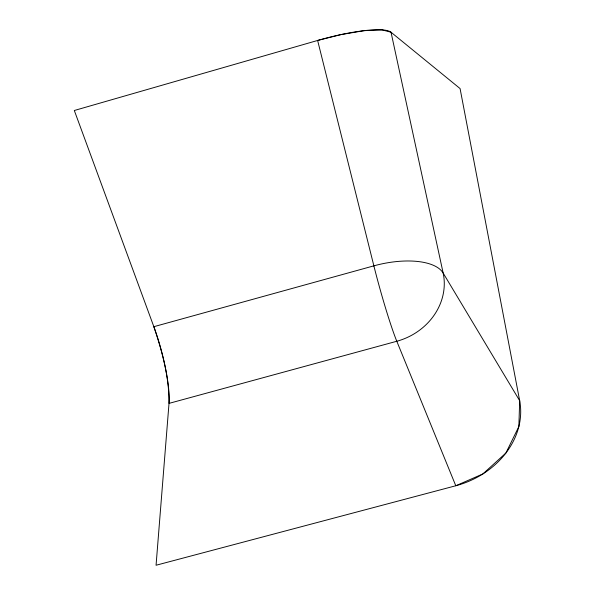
<?xml version="1.0" encoding="UTF-8"?>
<svg xmlns="http://www.w3.org/2000/svg" width="595" height="595" viewBox="0 0 595 595"><rect width="100%" height="100%" fill="white"/><g stroke="black" fill="none" stroke-linecap="round" stroke-linejoin="round"><path stroke-width="0.89" d="M519.68 400.703L518.847 426.555L505.906 453.018L482.85 473.955L455.792 485.758L156.061 565.25L169.017 403.38C169.27 377.111 162.16 351.407 153.845 326.692L74.316 110.499L317.626 40.46L340.89 34.614L364.133 30.672L382.005 29.869L391.019 32.227L460.076 88.566L519.68 400.703A81.522 67.875 -19.2 0 1 455.792 485.758L396.798 341.262A61.24 3.964 74.3 0 1 373.868 265.846L317.626 40.46A68.775 13.231 -15.3 0 1 391.019 32.227L443.156 273.053L519.68 400.703M373.868 265.846L153.845 326.692A60.571 12.197 75.1 0 1 169.017 403.38L396.798 341.262A61.337 54.829 -21.4 0 0 443.156 273.053A61.493 26.939 -13.5 0 0 373.868 265.846"/></g></svg>
